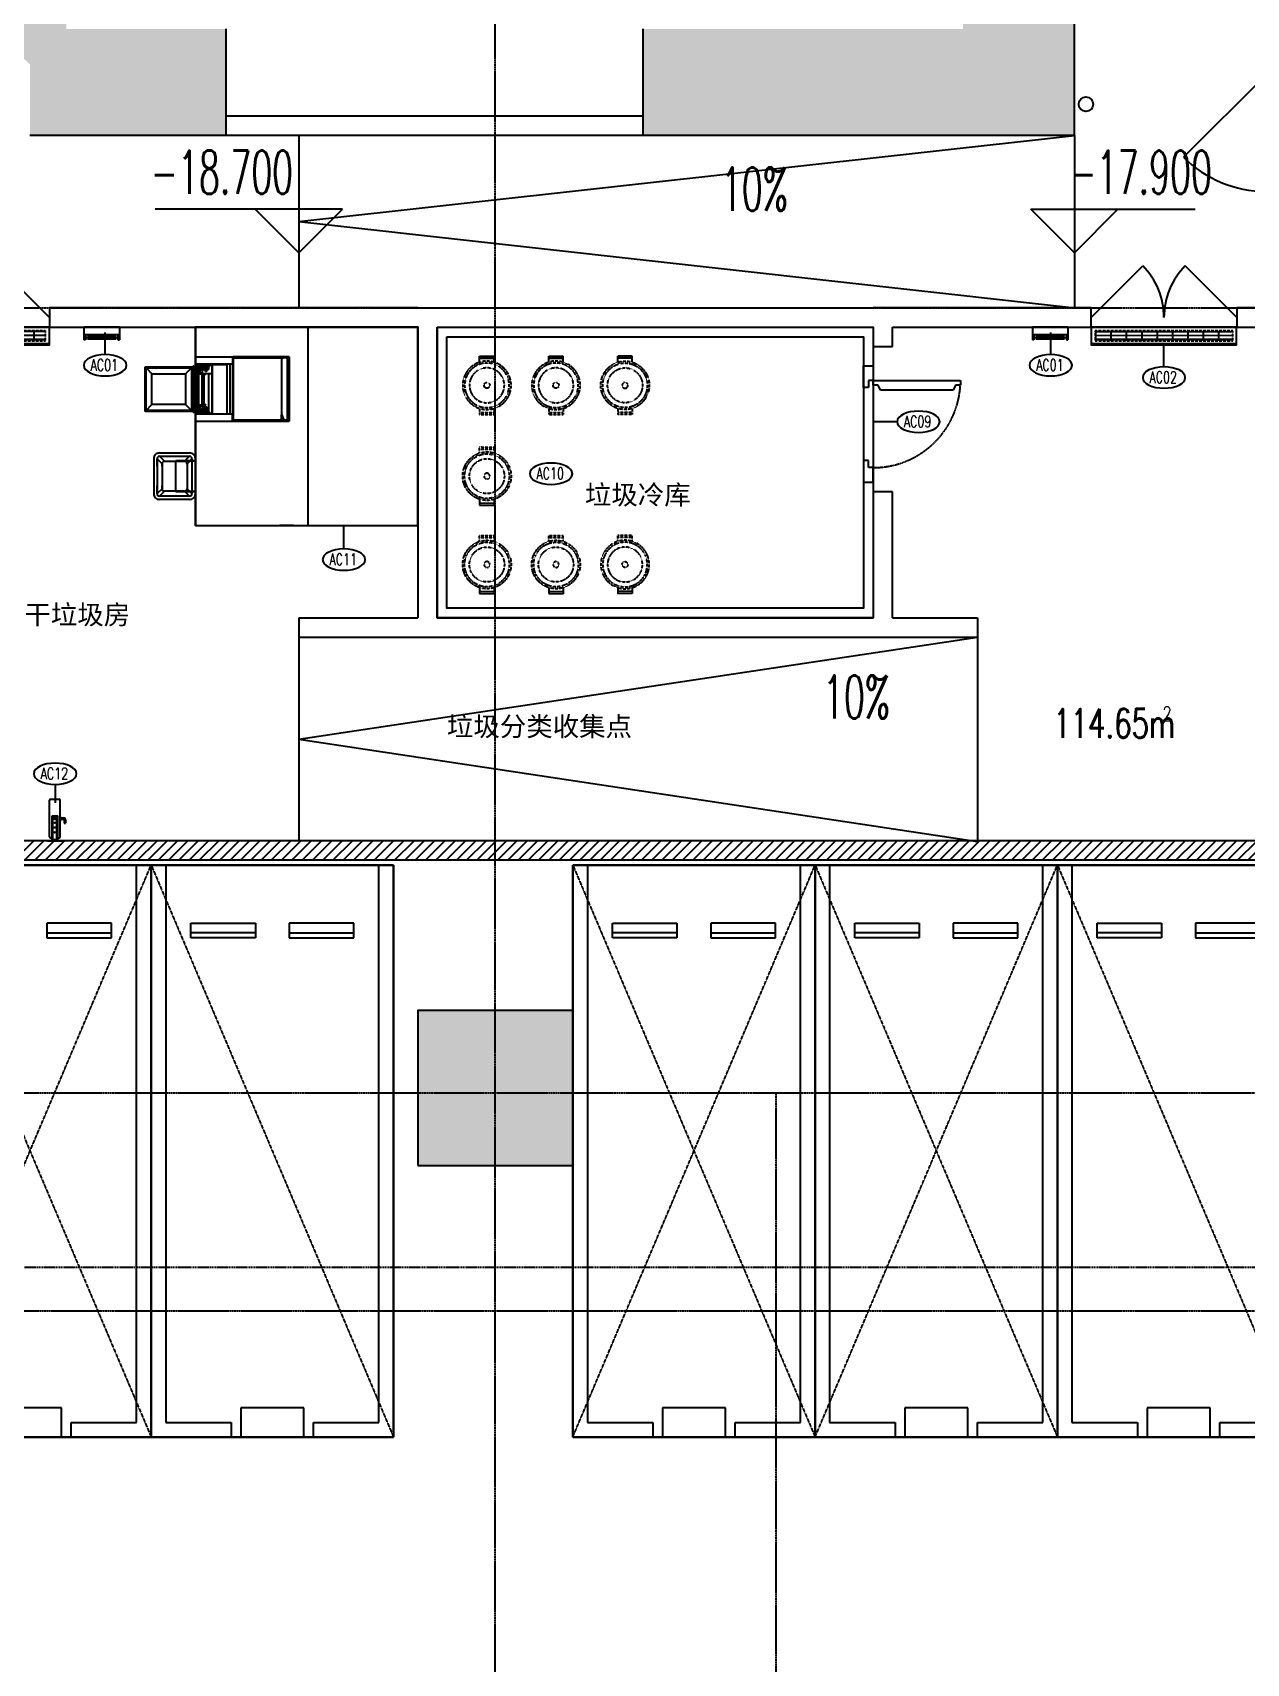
# Model space of a CAD drawing. Extents: x -12047294 to -5625356, y -1456591 to -622873.
# Drawn here: x -5755463 to -5742940, y -727359 to -710536 of the extents above; entities that cross this region are included whole.
import ezdxf

# ---------------------------------------------------------------- set-up
doc = ezdxf.new("R2010")
doc.units = 0
doc.header["$LTSCALE"] = 10
doc.header["$MEASUREMENT"] = 0
for name, pattern in [('DASH', [0.35, 0.25, -0.1]), ('DASHED', [0.75, 0.5, -0.25]), ('DOTE', [2.42, 2, -0.2, 0.02, -0.2]), ('HIDDEN', [0.375, 0.25, -0.125])]:
    doc.linetypes.add(name, pattern=pattern)
for name, color, linetype in [('50L垃圾_DXF_CONTINUOUS_LINE', 7, 'Continuous'), ('A-15-PKNG-普通车位', 162, 'Continuous'), ('A-15-PKNG-机械车位', 136, 'Continuous'), ('A-COLUMN', 10, 'Continuous'), ('A-COLUMNH', 252, 'Continuous'), ('A-DIMELVE', 3, 'Continuous'), ('A-DIMSYMB', 3, 'Continuous'), ('A-DOORWIN', 151, 'Continuous'), ('A-FireH', 6, 'Continuous'), ('A-LINE', 4, 'Continuous'), ('A-TEXTDOOR', 181, 'Continuous'), ('A-TEXTROOM-AREA', 33, 'Continuous'), ('A-TEXTROOM-报建', 210, 'Continuous'), ('A-TK', 7, 'Continuous'), ('A-WALL', 2, 'Continuous'), ('CURTWALL', 4, 'Continuous'), ('DOTE', 9, 'DOTE'), ('EQUIP', 1, 'Continuous'), ('Iteam', 4, 'Continuous'), ('P-TEXT', 102, 'Continuous'), ('P-消火栓-立管', 156, 'Continuous'), ('PUB_HATCH', 252, 'Continuous'), ('SKD_EQU', 1, 'Continuous')]:
    doc.layers.add(name, color=color, linetype=linetype)
doc.styles.add('_TCH_DIM', font='tjromans.shx', dxfattribs={"width": 0.8, "bigfont": 'tjhztxt.shx'})
doc.styles.add('_TCH_SPACE', font='tjromans.shx', dxfattribs={"height": 5, "bigfont": 'tjhztxt.shx'})
doc.styles.add('_TCH_WINDOW', font='tjromans.shx', dxfattribs={"width": 0.7, "height": 3.5, "bigfont": 'tjhztxt.shx'})
doc.styles.add('ARIAL', font='arial.ttf', dxfattribs={"width": 1.1})
doc.styles.add('SHZF-注释', font='romanc.shx', dxfattribs={"width": 0.8, "bigfont": 'shzf-hz.shx'})

# ---------------------------------------------------------------- blocks, each defined once
blk = doc.blocks.new('二层机械车库')
at = {"layer": 'A-15-PKNG-机械车位'}
for p, q in [((0, -100), (0, -7600)), ((0, -100), (5900, -100)), ((0, -2600), (0, -100)), ((5900, -100), (0, -100)), ((5900, -100), (5900, -2600)), ((5900, -7600), (5900, -100)), ((5750, -250), (0, -250)), ((5750, -925), (5750, -250)), ((750, -510), (600, -510)), ((600, -510), (600, -1175)), ((700, -1175), (700, -510)), ((750, -1175), (750, -510)), ((5900, -925), (5750, -925)), ((600, -1175), (750, -1175)), ((5900, -1025), (5600, -1025)), ((5600, -1025), (5600, -1675)), ((5900, -1675), (5900, -1025)), ((600, -2190), (600, -1525)), ((600, -1525), (750, -1525)), ((700, -1525), (700, -2190)), ((750, -1525), (750, -2190)), ((5600, -1675), (5900, -1675)), ((5750, -2450), (5750, -1775)), ((5750, -1775), (5900, -1775)), ((750, -2190), (600, -2190)), ((0, -2450), (5750, -2450)), ((0, -2600), (5900, -2600)), ((0, -5100), (0, -2600)), ((5900, -2600), (0, -2600)), ((5900, -2600), (5900, -5100)), ((5750, -2750), (0, -2750)), ((5750, -3425), (5750, -2750)), ((750, -3010), (600, -3010)), ((600, -3010), (600, -3675)), ((700, -3675), (700, -3010)), ((750, -3675), (750, -3010)), ((5900, -3525), (5600, -3525)), ((5600, -3525), (5600, -4175)), ((5900, -3425), (5750, -3425)), ((5900, -4175), (5900, -3525)), ((600, -3675), (750, -3675)), ((600, -4690), (600, -4025)), ((600, -4025), (750, -4025)), ((700, -4025), (700, -4690)), ((750, -4025), (750, -4690)), ((5600, -4175), (5900, -4175)), ((5750, -4950), (5750, -4275)), ((5750, -4275), (5900, -4275)), ((750, -4690), (600, -4690)), ((0, -4950), (5750, -4950)), ((0, -5100), (5900, -5100)), ((0, -7600), (0, -5100)), ((5900, -5100), (0, -5100)), ((5900, -5100), (5900, -7600)), ((5750, -5250), (0, -5250)), ((5750, -5925), (5750, -5250)), ((750, -5510), (600, -5510)), ((600, -5510), (600, -6175)), ((700, -6175), (700, -5510)), ((750, -6175), (750, -5510)), ((5900, -6025), (5600, -6025)), ((5600, -6025), (5600, -6675)), ((5900, -5925), (5750, -5925)), ((5900, -6675), (5900, -6025)), ((600, -6175), (750, -6175)), ((600, -7190), (600, -6525)), ((600, -6525), (750, -6525)), ((700, -6525), (700, -7190)), ((750, -6525), (750, -7190)), ((5600, -6675), (5900, -6675)), ((5750, -7450), (5750, -6775)), ((5750, -6775), (5900, -6775)), ((750, -7190), (600, -7190)), ((0, -7450), (5750, -7450)), ((0, -7600), (5900, -7600)), ((5900, -7600), (0, -7600))]:
    blk.add_line(p, q, dxfattribs=at)
at = {"layer": 'A-15-PKNG-机械车位', "linetype": 'DASH'}
for p, q in [((0, -2600), (5900, -100)), ((0, -5100), (5900, -2600)), ((5900, -5100), (0, -2600)), ((0, -7600), (5900, -5100)), ((5900, -7600), (0, -5100))]:
    blk.add_line(p, q, dxfattribs=at)
blk = doc.blocks.new('dFASDWA$Wfdf3')
at = {"layer": 'A-15-PKNG-机械车位', "rotation": 270}
for p in [(2136061, 16250), (2145411, 16250)]:
    blk.add_blockref('二层机械车库', p, dxfattribs=at)
blk = doc.blocks.new('$DorLib2D$00000116')
at = {"color": 0}
for p, q in [((-0.5, 0), (-0.146, 0.354)), ((0.5, 0), (0.146, 0.354))]:
    blk.add_line(p, q, dxfattribs=at)
for centre, start, end in [((-0.5, 0), 0, 45), ((0.5, 0), 135, 180)]:
    blk.add_arc(centre, 0.5, start, end, dxfattribs=at)
blk = doc.blocks.new('$DorLib2D$00000002')
for p, q in [((-0.5, 0), (-0.5, 0.4875)), ((-0.475, 0.4875), (-0.5, 0.4875)), ((-0.475, 0), (-0.475, 0.4875)), ((0.475, 0), (0.475, 0.4875)), ((0.475, 0.4875), (0.5, 0.4875)), ((0.5, 0), (0.5, 0.4875)), ((-0.5, 0), (-0.475, 0)), ((0.5, 0), (0.475, 0))]:
    blk.add_line(p, q)
at = {"lineweight": 13}
for centre, start, end in [((-0.4875, 0), 0, 88.53072), ((0.4875, 0), 91.46928, 180)]:
    blk.add_arc(centre, 0.4875, start, end, dxfattribs=at)
blk = doc.blocks.new('$DorLib2D$00000114')
at = {"color": 0}
blk.add_line((0.5, 0), (-0.207, 0.707), dxfattribs=at)
blk.add_arc((0.5, 0), 1, 135, 180, dxfattribs=at)
blk = doc.blocks.new('fdsDWqw#wFDS')
at = {"layer": 'A-COLUMNH'}
for points in [[(25, 0), (1175, -1100), (1175, 3850), (25, 3850)], [(-9600, -367), (-9225, 0), (-9225, 2800), (-9975, 2800), (-9975, 0)], [(-7575, 0), (-9225, 0), (-9600, -367), (-9600, -1100), (-7575, -1100)], [(1175, -1100), (25, 0), (-3275, 0), (-3275, -1100)]]:
    blk.add_hatch(color=256, dxfattribs=at).paths.add_polyline_path(points)
at = {"layer": 'A-COLUMN'}
for p, q in [((1175, -1100), (1175, 3850)), ((-7575, -1100), (-7575, 0)), ((-3275, -1100), (-3275, 0)), ((-7575, -1100), (-9600, -1100)), ((1175, -1100), (-3275, -1100))]:
    blk.add_line(p, q, dxfattribs=at)
blk = doc.blocks.new('消火栓立管')
at = {"layer": 'P-消火栓-立管'}
blk.add_circle((0, 0), 75, dxfattribs=at)
blk = doc.blocks.new('_FZH')
blk.add_lwpolyline([(-0.5, -0.5), (0.5, -0.5), (0.5, 0.5), (-0.5, 0.5)], close=True)
at = {"layer": 'PUB_HATCH'}
blk.add_solid([(-0.5, -0.5), (0.5, -0.5), (-0.5, 0.5), (0.5, 0.5)], dxfattribs=at)
blk = doc.blocks.new('rkmen')
at = {"layer": 'EQUIP', "linetype": 'ByBlock'}
for p, q in [((150, 100), (150, 1000)), ((150, 1000), (200, 1000)), ((200, 1000), (200, 950)), ((200, 950), (250, 925)), ((250, 925), (250, 175)), ((250, 175), (200, 150)), ((0, 100), (150, 100)), ((0, 0), (0, 100)), ((225, 0), (0, 0)), ((150, 100), (150, 50)), ((200, 100), (150, 100)), ((150, 50), (225, 50)), ((200, 150), (200, 100)), ((225, 50), (225, 0)), ((1050, 50), (975, 50)), ((975, 50), (975, 0)), ((1200, 100), (1050, 100)), ((1050, 100), (1050, 50)), ((1200, 0), (1200, 100)), ((975, 0), (1200, 0))]:
    blk.add_line(p, q, dxfattribs=at)
at = {"layer": 'EQUIP', "color": 8, "linetype": 'DASHED'}
blk.add_arc((150, 100), 900, 360, 86.8153, dxfattribs=at)
blk = doc.blocks.new('LXX10284884')
at = {"layer": 'EQUIP'}
blk.add_blockref('rkmen', (-508, -549), dxfattribs=at)
blk = doc.blocks.new('LXX14022574')
at = {"layer": 'EQUIP', "linetype": 'HIDDEN'}
for p, q in [((-238, 45), (-301, 45)), ((-301, 45), (-300, -105)), ((-279, 45), (-279, -105)), ((-238, -105), (-300, -105))]:
    blk.add_line(p, q, dxfattribs=at)
at = {"layer": 'EQUIP', "linetype": 'Continuous'}
for p, q in [((238, 45), (300, 45)), ((279, 45), (279, -105)), ((300, 45), (301, -105)), ((238, -105), (301, -105))]:
    blk.add_line(p, q, dxfattribs=at)
at = {"layer": 'EQUIP', "linetype": 'HIDDEN'}
blk.add_circle((0, -30), 30, dxfattribs=at)
for radius, start, end in [(250, 66.4218, 293.5782), (230, 64.2285, 295.7715), (250, 293.5782, 66.4218), (230, 295.7715, 64.2285), (180, 56.251, 303.749), (180, 303.749, 56.251)]:
    blk.add_arc((0, -30), radius, start, end, dxfattribs=at)
blk = doc.blocks.new('myd')
at = {"layer": 'EQUIP', "linetype": 'ByBlock'}
for p, q in [((-80, 0), (-133, 0)), ((-80, -365), (-80, 0)), ((0, 0), (-80, 0)), ((0, -365), (0, 0)), ((-133, -15), (-133, 0)), ((-80, -15), (-133, -15)), ((-80, -350), (-133, -350)), ((-133, -350), (-133, -365)), ((-80, -365), (-133, -365)), ((0, -365), (-80, -365))]:
    blk.add_line(p, q, dxfattribs=at)
at = {"layer": 'EQUIP', "color": 8, "linetype": 'ByBlock'}
for p, q in [((-113, -42), (-133, -42)), ((-113, -63), (-133, -63)), ((-113, -83), (-133, -83)), ((-113, -103), (-133, -103)), ((-113, -122), (-133, -122)), ((-113, -142), (-133, -142)), ((-113, -163), (-133, -163)), ((-113, -342), (-113, -23)), ((-113, -23), (-110, -23)), ((-113, -60), (-113, -52)), ((-80, -52), (-113, -52)), ((-80, -60), (-113, -60)), ((-110, -52), (-110, -23)), ((-80, -42), (-110, -42)), ((-110, -305), (-110, -60)), ((-80, -63), (-110, -63)), ((-80, -83), (-110, -83)), ((-80, -103), (-110, -103)), ((-80, -122), (-110, -122)), ((-80, -142), (-110, -142)), ((-80, -163), (-110, -163)), ((-113, -183), (-133, -183)), ((-113, -203), (-133, -203)), ((-113, -223), (-133, -223)), ((-113, -242), (-133, -242)), ((-113, -263), (-133, -263)), ((-113, -283), (-133, -283)), ((-113, -302), (-133, -302)), ((-113, -322), (-133, -322)), ((-80, -305), (-113, -305)), ((-113, -305), (-113, -313)), ((-80, -313), (-113, -313)), ((-80, -183), (-110, -183)), ((-80, -203), (-110, -203)), ((-80, -223), (-110, -223)), ((-80, -242), (-110, -242)), ((-80, -263), (-110, -263)), ((-80, -283), (-110, -283)), ((-80, -302), (-110, -302)), ((-110, -342), (-110, -313)), ((-80, -322), (-110, -322)), ((-113, -342), (-110, -342))]:
    blk.add_line(p, q, dxfattribs=at)
blk = doc.blocks.new('LXX10253497')
at = {"layer": 'EQUIP'}
blk.add_blockref('myd', (80, 142), dxfattribs=at)
blk = doc.blocks.new('垃圾处理机')
at = {"color": 7, "linetype": 'Continuous'}
for p, q in [((-29569, 8993), (-29109, 8993)), ((-29569, 8506), (-29569, 8993)), ((-29559, 8983), (-29119, 8983)), ((-29559, 8983), (-29498, 8923)), ((-29559, 8516), (-29559, 8983)), ((-29498, 8923), (-29179, 8923)), ((-29498, 8576), (-29498, 8923)), ((-29119, 8983), (-29179, 8923)), ((-29179, 8923), (-29179, 8576)), ((-29119, 8983), (-29119, 8516)), ((-29109, 8993), (-29109, 8506)), ((-30395, 8675), (-30396, 8675)), ((-30078, 8675), (-30077, 8675)), ((-30745, 8473), (-30746, 8473)), ((-30745, 8473), (-30746, 8473)), ((-30746, 8473), (-30746, 8473)), ((-30746, 8473), (-30746, 8276)), ((-30745, 8473), (-30745, 8473)), ((-30745, 8473), (-30745, 8473)), ((-30745, 8473), (-30745, 8473)), ((-30745, 8473), (-30745, 7463)), ((-30744, 8475), (-30744, 8475)), ((-30744, 8475), (-30744, 8473)), ((-29670, 8474), (-30744, 8474)), ((-30744, 8474), (-30744, 8473)), ((-30744, 8473), (-30744, 8474)), ((-30744, 8473), (-30744, 8473)), ((-29596, 8475), (-29670, 8475)), ((-29670, 8474), (-29670, 8473)), ((-29669, 8473), (-29670, 8473)), ((-29669, 8473), (-29669, 8122)), ((-29669, 8447), (-29668, 8447)), ((-29668, 8445), (-29669, 8445)), ((-29594, 8474), (-29668, 8474)), ((-29668, 8474), (-29668, 8090)), ((-29596, 8475), (-29596, 8474)), ((-29594, 8473), (-29594, 8474)), ((-29593, 8473), (-29593, 8090)), ((-29592, 8445), (-29591, 8445)), ((-29592, 8445), (-29592, 8445)), ((-29592, 8445), (-29592, 8445)), ((-29592, 8444), (-29592, 8445)), ((-29592, 8445), (-29592, 8444)), ((-29591, 8394), (-29591, 8445)), ((-29099, 8498), (-29579, 8498)), ((-29579, 8490), (-29579, 8498)), ((-29099, 8490), (-29579, 8490)), ((-29575, 8398), (-29575, 8490)), ((-29109, 8506), (-29569, 8506)), ((-29559, 8516), (-29498, 8576)), ((-29119, 8516), (-29559, 8516)), ((-29559, 8490), (-29559, 8340)), ((-29559, 8448), (-29544, 8448)), ((-29559, 8431), (-29544, 8431)), ((-29544, 8490), (-29544, 8431)), ((-29543, 8473), (-29544, 8473)), ((-29543, 8453), (-29544, 8453)), ((-29543, 8473), (-29543, 8490)), ((-29543, 8473), (-29135, 8473)), ((-29543, 8453), (-29509, 8453)), ((-29543, 8453), (-29543, 8340)), ((-29509, 8429), (-29543, 8429)), ((-29519, 8498), (-29519, 8490)), ((-29509, 8457), (-29504, 8457)), ((-29509, 8457), (-29509, 8408)), ((-29504, 8454), (-29509, 8454)), ((-29504, 8411), (-29509, 8411)), ((-29504, 8457), (-29504, 8408)), ((-29504, 8453), (-29499, 8453)), ((-29504, 8431), (-29499, 8431)), ((-29504, 8431), (-29499, 8431)), ((-29504, 8431), (-29504, 8367)), ((-29504, 8429), (-29504, 8429)), ((-29499, 8456), (-29179, 8456)), ((-29499, 8456), (-29499, 8455)), ((-29179, 8444), (-29499, 8444)), ((-29499, 8444), (-29499, 8406)), ((-29499, 8442), (-29179, 8442)), ((-29180, 8442), (-29499, 8442)), ((-29179, 8576), (-29498, 8576)), ((-29180, 8443), (-29180, 8406)), ((-29119, 8516), (-29179, 8576)), ((-29179, 8456), (-29179, 8407)), ((-29179, 8453), (-29174, 8453)), ((-29179, 8431), (-29175, 8431)), ((-29179, 8431), (-29175, 8431)), ((-29175, 8431), (-29175, 8367)), ((-29174, 8429), (-29175, 8429)), ((-29174, 8457), (-29169, 8457)), ((-29174, 8457), (-29174, 8408)), ((-29174, 8454), (-29169, 8454)), ((-29174, 8411), (-29169, 8411)), ((-29169, 8457), (-29169, 8408)), ((-29169, 8453), (-29135, 8453)), ((-29135, 8429), (-29169, 8429)), ((-29159, 8490), (-29159, 8498)), ((-29135, 8473), (-29135, 8490)), ((-29135, 8473), (-29134, 8473)), ((-29135, 8453), (-29134, 8453)), ((-29135, 8453), (-29135, 8340)), ((-29134, 8490), (-29134, 8431)), ((-29119, 8448), (-29134, 8448)), ((-29119, 8431), (-29134, 8431)), ((-29119, 8490), (-29119, 8340)), ((-29103, 8490), (-29103, 8398)), ((-29099, 8498), (-29099, 8490)), ((-29087, 8404), (-29087, 8473)), ((-29086, 8474), (-29086, 8446)), ((-28697, 8474), (-29086, 8474)), ((-29086, 8404), (-29086, 8473)), ((-29086, 8445), (-29086, 8444)), ((-29086, 8445), (-29080, 8445)), ((-29086, 8444), (-29080, 8444)), ((-29080, 8090), (-29080, 8473)), ((-29079, 8474), (-29079, 8473)), ((-29008, 8474), (-29079, 8474)), ((-29008, 8473), (-29008, 8473)), ((-29006, 8473), (-29006, 8474)), ((-29005, 8473), (-29005, 8090)), ((-28697, 8473), (-28697, 8474)), ((-28697, 8474), (-28697, 8473)), ((-28697, 8474), (-28697, 8474)), ((-28696, 8473), (-28697, 8473)), ((-28696, 8473), (-28696, 7463)), ((-28696, 8473), (-28696, 7463)), ((-28695, 8473), (-28694, 8473)), ((-28694, 8473), (-28694, 8474)), ((-28694, 8474), (-28694, 8473)), ((-28694, 8474), (-28694, 8474)), ((-30745, 8276), (-30746, 8276)), ((-30746, 8273), (-30745, 8273)), ((-30746, 8273), (-30746, 8031)), ((-29669, 8394), (-29668, 8394)), ((-29668, 8394), (-29669, 8394)), ((-29668, 8385), (-29669, 8385)), ((-29668, 8380), (-29669, 8380)), ((-29668, 8360), (-29669, 8360)), ((-29668, 8355), (-29669, 8355)), ((-29669, 8354), (-29668, 8354)), ((-29668, 8339), (-29669, 8339)), ((-29668, 8301), (-29669, 8301)), ((-29668, 8263), (-29669, 8263)), ((-29668, 8259), (-29669, 8259)), ((-29591, 8394), (-29593, 8394)), ((-29590, 8389), (-29593, 8389)), ((-29590, 8339), (-29593, 8340)), ((-29590, 8339), (-29593, 8339)), ((-29086, 8301), (-29593, 8301)), ((-29593, 8300), (-29086, 8300)), ((-29591, 8338), (-29592, 8338)), ((-29592, 8303), (-29592, 8338)), ((-29591, 8320), (-29592, 8320)), ((-29591, 8338), (-29591, 8303)), ((-29576, 8398), (-29590, 8398)), ((-29590, 8398), (-29590, 8330)), ((-29576, 8330), (-29590, 8330)), ((-29590, 8302), (-29088, 8302)), ((-29573, 8395), (-29573, 8333)), ((-29573, 8390), (-29559, 8390)), ((-29573, 8389), (-29559, 8389)), ((-29559, 8379), (-29573, 8379)), ((-29559, 8349), (-29573, 8349)), ((-29176, 8339), (-29573, 8339)), ((-29559, 8340), (-29543, 8340)), ((-29559, 8339), (-29559, 8340)), ((-29504, 8404), (-29543, 8404)), ((-29504, 8389), (-29543, 8389)), ((-29523, 8372), (-29543, 8372)), ((-29523, 8356), (-29543, 8356)), ((-29543, 8339), (-29543, 8340)), ((-29522, 8371), (-29523, 8372)), ((-29523, 8372), (-29523, 8356)), ((-29522, 8357), (-29523, 8356)), ((-29522, 8371), (-29522, 8357)), ((-29509, 8408), (-29504, 8408)), ((-29504, 8367), (-29496, 8367)), ((-29499, 8406), (-29180, 8406)), ((-29496, 8406), (-29496, 8367)), ((-29183, 8404), (-29496, 8404)), ((-29183, 8389), (-29496, 8389)), ((-29183, 8406), (-29183, 8367)), ((-29183, 8367), (-29175, 8367)), ((-29180, 8407), (-29179, 8407)), ((-29135, 8404), (-29175, 8404)), ((-29174, 8408), (-29169, 8408)), ((-29155, 8371), (-29154, 8372)), ((-29155, 8357), (-29155, 8371)), ((-29155, 8357), (-29154, 8356)), ((-29154, 8356), (-29154, 8372)), ((-29154, 8372), (-29135, 8372)), ((-29154, 8356), (-29135, 8356)), ((-29135, 8339), (-29135, 8340)), ((-29135, 8340), (-29119, 8340)), ((-29119, 8339), (-29135, 8339)), ((-29119, 8390), (-29105, 8390)), ((-29119, 8379), (-29105, 8379)), ((-29119, 8349), (-29105, 8349)), ((-29119, 8339), (-29119, 8340)), ((-29105, 8333), (-29105, 8395)), ((-29102, 8398), (-29088, 8398)), ((-29102, 8330), (-29088, 8330)), ((-29088, 8398), (-29088, 8330)), ((-29088, 8389), (-29086, 8389)), ((-29088, 8339), (-29086, 8339)), ((-29087, 8404), (-29086, 8404)), ((-29087, 8303), (-29087, 8338)), ((-29086, 8338), (-29087, 8338)), ((-29087, 8320), (-29086, 8320)), ((-29086, 8140), (-29086, 8404)), ((-29080, 8400), (-29086, 8400)), ((-29086, 8338), (-29086, 8303)), ((-29669, 8124), (-29670, 8124)), ((-29670, 8122), (-29670, 8124)), ((-29670, 8124), (-29670, 7506)), ((-29670, 8122), (-29669, 8122)), ((-29668, 8119), (-29670, 8119)), ((-29670, 8093), (-29668, 8091)), ((-29670, 8091), (-29669, 8089)), ((-29669, 8193), (-29668, 8193)), ((-29669, 8192), (-29668, 8192)), ((-29668, 8091), (-29594, 8091)), ((-29668, 8090), (-29668, 7506)), ((-29652, 8083), (-29668, 8083)), ((-29668, 8083), (-29654, 8071)), ((-29654, 8071), (-29668, 8083)), ((-29080, 8090), (-29594, 8090)), ((-29086, 8152), (-29593, 8152)), ((-29080, 8119), (-29593, 8119)), ((-29080, 8140), (-29086, 8140)), ((-29079, 8090), (-29079, 8090)), ((-29079, 8090), (-29079, 8090)), ((-29079, 8090), (-29079, 8090)), ((-29079, 8090), (-29005, 8090)), ((-29005, 8083), (-29015, 8083)), ((-29005, 8083), (-29014, 8075)), ((-29014, 8075), (-29005, 8083)), ((-29006, 8090), (-29006, 8089)), ((-29006, 8089), (-29005, 8089)), ((-29005, 7506), (-29005, 8089)), ((-29005, 8089), (-29005, 7506)), ((-30746, 7461), (-30746, 7607)), ((-29669, 7587), (-29670, 7587)), ((-29668, 7587), (-29669, 7587)), ((-29668, 7587), (-29668, 7587)), ((-29668, 7587), (-29668, 7587)), ((-29654, 7585), (-29654, 7583)), ((-29652, 7585), (-29654, 7585)), ((-29602, 7583), (-29652, 7565)), ((-29602, 7583), (-29652, 7565)), ((-29652, 7565), (-29652, 7583)), ((-29652, 7583), (-29602, 7583)), ((-29602, 7585), (-29602, 7583)), ((-29014, 7585), (-29602, 7585)), ((-29602, 7583), (-29602, 7583)), ((-29066, 7585), (-29066, 7583)), ((-29014, 7526), (-29014, 7585)), ((-28696, 7606), (-28696, 7461)), ((-30746, 7461), (-30744, 7461)), ((-30744, 7463), (-30745, 7463)), ((-30744, 7486), (-30744, 7486)), ((-30744, 7463), (-30744, 7486)), ((-30744, 7486), (-30744, 7463)), ((-30743, 7463), (-30744, 7463)), ((-30744, 7463), (-30744, 7462)), ((-30744, 7463), (-30744, 7462)), ((-30744, 7462), (-30744, 7461)), ((-29670, 7506), (-29669, 7506)), ((-29006, 7506), (-29670, 7506)), ((-29654, 7569), (-29668, 7569)), ((-29654, 7544), (-29668, 7544)), ((-29006, 7506), (-29668, 7506)), ((-29664, 7507), (-29651, 7526)), ((-29654, 7556), (-29654, 7526)), ((-29654, 7526), (-29014, 7526)), ((-29022, 7526), (-29009, 7507)), ((-29005, 7569), (-29014, 7569)), ((-29005, 7544), (-29014, 7544)), ((-29006, 7506), (-29006, 7507)), ((-29005, 7506), (-29006, 7506)), ((-28698, 7462), (-28697, 7463)), ((-28698, 7462), (-28698, 7463)), ((-28698, 7463), (-28698, 7463)), ((-28698, 7461), (-28698, 7462)), ((-28698, 7461), (-28696, 7461)), ((-28697, 7486), (-28697, 7463)), ((-28697, 7463), (-28697, 7486)), ((-28696, 7463), (-28697, 7463)), ((-28696, 7486), (-28696, 7486)), ((-28695, 7486), (-28696, 7486)), ((-28696, 7462), (-28696, 7461)), ((-28696, 7462), (-28696, 7461)), ((-28697, 7315), (-30744, 7315)), ((-30746, 6605), (-30746, 6605)), ((-30746, 6598), (-30746, 6598)), ((-30746, 6598), (-30746, 6180)), ((-30746, 6180), (-30745, 6180)), ((-30745, 6180), (-30744, 6181)), ((-30745, 6180), (-30745, 6181)), ((-30745, 6181), (-30744, 6181)), ((-30744, 6181), (-30744, 6181)), ((-30744, 6180), (-30744, 6180)), ((-30744, 6180), (-30744, 6178)), ((-30744, 6180), (-30744, 6179)), ((-30744, 6180), (-30744, 6180)), ((-30744, 6179), (-30744, 6178)), ((-30744, 6179), (-30744, 6179)), ((-30744, 6179), (-28698, 6179)), ((-30744, 6178), (-30597, 6178)), ((-30597, 6179), (-30597, 6178)), ((-28844, 6178), (-28844, 6179)), ((-28844, 6178), (-28697, 6178)), ((-28698, 6180), (-28698, 6181)), ((-28697, 6180), (-28698, 6180)), ((-28697, 6181), (-28697, 6180)), ((-28697, 6178), (-28697, 6180)), ((-28697, 6180), (-28697, 6180)), ((-28697, 6180), (-28696, 6180)), ((-28696, 6181), (-28696, 6181)), ((-28696, 6180), (-28696, 6180))]:
    blk.add_line(p, q, dxfattribs=at)
at = {"color": 3, "linetype": 'Continuous'}
for p, q in [((-30396, 8475), (-30396, 8675)), ((-30395, 8475), (-30395, 8676)), ((-30395, 8676), (-30078, 8676)), ((-30078, 8475), (-30078, 8676)), ((-30077, 8675), (-30077, 8475)), ((-29499, 8455), (-29180, 8455)), ((-29499, 8444), (-29499, 8455)), ((-29180, 8443), (-29499, 8443)), ((-29180, 8455), (-29180, 8444)), ((-29176, 8452), (-29174, 8452)), ((-29176, 8452), (-29176, 8431)), ((-29169, 8452), (-29135, 8452)), ((-29103, 8452), (-29087, 8452)), ((-29668, 8351), (-29669, 8351)), ((-29593, 8301), (-29086, 8301)), ((-29176, 8367), (-29176, 8302)), ((-29670, 8093), (-29668, 8091)), ((-29669, 8197), (-29668, 8197)), ((-29668, 8090), (-29594, 8090)), ((-29654, 8071), (-29660, 8076)), ((-29654, 8082), (-29654, 7585)), ((-29652, 8082), (-29653, 8082)), ((-29652, 8083), (-29015, 8083)), ((-29652, 8082), (-29652, 8083)), ((-29080, 8092), (-29593, 8092)), ((-29079, 8090), (-29005, 8090)), ((-29015, 8082), (-29015, 8083)), ((-29015, 8082), (-29015, 8082)), ((-29014, 8082), (-29014, 7585)), ((-29654, 7583), (-29654, 7556)), ((-29652, 7586), (-29653, 7586)), ((-29652, 7586), (-29652, 7585)), ((-29652, 7585), (-29602, 7585)), ((-29066, 7583), (-29016, 7583)), ((-29016, 7583), (-29016, 7565)), ((-29015, 7586), (-29015, 7585)), ((-29015, 7586), (-29015, 7586)), ((-29670, 7506), (-29669, 7506)), ((-29006, 7507), (-29668, 7507)), ((-29650, 7526), (-29664, 7507)), ((-29010, 7507), (-29024, 7526))]:
    blk.add_line(p, q, dxfattribs=at)
for p, q in [((-30746, 8474), (-30746, 6179)), ((-30746, 8474), (-28694, 8474)), ((-30395, 8475), (-30078, 8475)), ((-28696, 8474), (-28696, 6179)), ((-30746, 6179), (-28696, 6179))]:
    blk.add_line(p, q)
at = {"color": 4, "linetype": 'Continuous'}
blk.add_line((-29087, 8444), (-29591, 8444), dxfattribs=at)
at = {"color": 7, "linetype": 'Continuous'}
for points in [[(-30744, 8473), (-30744, 8473), (-30745, 8473)], [(-30744, 8475), (-30744, 8474), (-30744, 8474)], [(-30744, 8473), (-30744, 8473), (-30744, 8473)], [(-29669, 8473), (-29669, 8473), (-29669, 8473)], [(-29006, 8473), (-29007, 8473), (-29008, 8473)], [(-28696, 8473), (-28696, 8473), (-28696, 8473)], [(-28696, 8473), (-28695, 8473), (-28695, 8473)], [(-29669, 8124), (-29669, 8124), (-29669, 8124)], [(-29079, 8090), (-29079, 8090), (-29079, 8090)], [(-30745, 7486), (-30745, 7486), (-30744, 7486)], [(-28697, 7486), (-28696, 7486), (-28696, 7486)], [(-30746, 6181), (-30745, 6181), (-30745, 6181)], [(-30746, 6180), (-30746, 6180), (-30745, 6180)], [(-30745, 6180), (-30745, 6180), (-30745, 6180)], [(-30744, 6181), (-30744, 6180), (-30744, 6180)], [(-30744, 6180), (-30744, 6180), (-30744, 6180)], [(-28698, 6181), (-28697, 6181), (-28696, 6181)], [(-28698, 6179), (-28698, 6180), (-28698, 6180)], [(-28697, 6178), (-28698, 6179), (-28698, 6179), (-28698, 6179)], [(-28697, 6181), (-28697, 6180), (-28697, 6180)], [(-28697, 6181), (-28697, 6180), (-28696, 6180)]]:
    blk.add_lwpolyline(points, dxfattribs=at)
for centre, radius, start, end in [((-30744, 8473), 1.5, 90, 180), ((-30744, 8473), 0.3, 90, 180), ((-29670, 8473), 1.8, 0, 90), ((-29596, 8473), 1.5, 54.0972, 90), ((-29593, 8456), 17, 91.1986, 92.7491), ((-29592, 8444), 1.5, 360, 14.9999), ((-29086, 8473), 1.5, 90, 180), ((-29086, 8473), 0.3, 90, 180), ((-29079, 8458), 14.8, 86.8417, 88.6227), ((-29006, 8473), 1.8, 90, 130.1944), ((-28697, 8473), 1.5, 0, 90), ((-28697, 8473), 0.3, 0, 90), ((-28694, 8473), 1.5, 90, 180), ((-28694, 8473), 0.3, 90, 180), ((-30744, 8276), 1.5, 180, 231.9399), ((-30744, 8273), 1.5, 128.1962, 180), ((-29595, 8336), 3, 22.5, 42.3245), ((-29595, 8304), 3, 317.6755, 337.5), ((-29590, 8303), 1.5, 180, 270), ((-29590, 8303), 0.3, 180, 270), ((-29576, 8395), 3, 0, 90), ((-29576, 8333), 3, 270, 0), ((-29102, 8395), 3, 90, 180), ((-29102, 8333), 3, 180, 270), ((-29088, 8303), 1.5, 270, 0), ((-29088, 8303), 0.3, 270, 0), ((-29079, 8076), 14.9, 87.2172, 88.6201), ((-29079, 8076), 14.1, 86.826, 87.2147), ((-29669, 7568), 19, 88.4078, 89.9985), ((-29669, 7571), 16.1, 87.8537, 88.395), ((-29669, 7581), 6.69, 85.1633, 86.3134), ((-29016, 7583), 2.02, 75.5822, 89.9647), ((-29016, 7583), 2.01, 60.1006, 75.5232), ((-29016, 7583), 2.01, 45.1208, 60.0407), ((-30744, 7461), 1.8, 90, 180), ((-28698, 7461), 1.8, 360, 73.3336), ((-28697, 7463), 1.8, 327.2216, 0.0004), ((-28694, 7463), 1.8, 179.9996, 212.7784), ((-30744, 6605), 1.5, 180, 220.8756), ((-30744, 6598), 1.5, 139.1737, 180), ((-30744, 6180), 1.5, 180, 270), ((-30744, 6180), 0.3, 180, 270), ((-30597, 6180), 1.5, 270, 339.5581), ((-28844, 6180), 1.5, 200.4395, 270), ((-28697, 6180), 1.5, 270, 0), ((-28697, 6180), 0.3, 270, 0)]:
    blk.add_arc(centre, radius, start, end, dxfattribs=at)
at = {"color": 3, "linetype": 'Continuous'}
for radius, start, end in [(2.01, 104.4768, 119.8994), (2.01, 119.9593, 134.8792), (2.02, 90.0353, 104.4178)]:
    blk.add_arc((-29652, 7583), radius, start, end, dxfattribs=at)
at = {"color": 7, "linetype": 'Continuous'}
for points, knots in [([(-29593, 8473), (-29593, 8473), (-29593, 8473), (-29593, 8473), (-29593, 8473)], [0, 0, 0, 0, 0.273744, 1, 1, 1, 1]), ([(-29080, 8473), (-29080, 8473), (-29079, 8473), (-29079, 8473), (-29079, 8473)], [0, 0, 0, 0, 0.273952, 1, 1, 1, 1]), ([(-29668, 8089), (-29668, 8089), (-29669, 8089), (-29669, 8089), (-29669, 8089)], [0, 0, 0, 0, 0.296103, 1, 1, 1, 1]), ([(-29593, 8090), (-29593, 8091), (-29593, 8090), (-29594, 8091), (-29594, 8091)], [0, 0, 0, 0, 0.296217, 1, 1, 1, 1]), ([(-29080, 8090), (-29080, 8090), (-29080, 8090), (-29080, 8090), (-29080, 8090)], [0, 0, 0, 0, 0.261522, 1, 1, 1, 1]), ([(-29080, 8090), (-29080, 8090), (-29079, 8090), (-29079, 8090), (-29079, 8090)], [0, 0, 0, 0, 0.400642, 1, 1, 1, 1]), ([(-29668, 7587), (-29668, 7587), (-29668, 7587), (-29668, 7587), (-29669, 7587), (-29669, 7587), (-29669, 7587)], [0, 0, 0, 0, 0.080736, 0.29737, 0.619873, 1, 1, 1, 1]), ([(-29668, 7587), (-29668, 7587), (-29668, 7587), (-29668, 7587), (-29668, 7587)], [0, 0, 0, 0, 0.296648, 1, 1, 1, 1]), ([(-29669, 7506), (-29669, 7506), (-29669, 7506), (-29668, 7506), (-29668, 7506), (-29668, 7506), (-29668, 7506)], [0, 0, 0, 0, 0.380127, 0.70263, 0.919264, 1, 1, 1, 1])]:
    blk.add_open_spline(points, degree=3, knots=knots, dxfattribs=at)
at = {"color": 3, "linetype": 'Continuous'}
for points in [[(-29653, 8082), (-29653, 8082), (-29654, 8082), (-29654, 8082), (-29654, 8082)], [(-29015, 8082), (-29014, 8082), (-29014, 8082), (-29014, 8082), (-29014, 8082)], [(-29653, 7586), (-29653, 7586), (-29654, 7586), (-29654, 7586), (-29654, 7586)], [(-29015, 7586), (-29014, 7586), (-29014, 7586), (-29014, 7586), (-29014, 7586)]]:
    blk.add_open_spline(points, degree=3, knots=[0, 0, 0, 0, 0.764733, 1, 1, 1, 1], dxfattribs=at)
blk.add_open_spline([(-29653, 7584), (-29654, 7584), (-29654, 7583), (-29654, 7583)], degree=3, dxfattribs=at)
at = {"color": 7, "linetype": 'Continuous'}
blk.add_open_spline([(-29014, 7584), (-29014, 7584), (-29014, 7583), (-29014, 7583)], degree=3, dxfattribs=at)
at = {"layer": '50L垃圾_DXF_CONTINUOUS_LINE', "color": 7, "linetype": 'Continuous'}
for p, q in [((-30476, 8535), (-30476, 8845)), ((-30390, 8794), (-30441, 8845)), ((-30441, 8535), (-30441, 8845)), ((-30056, 8905), (-30416, 8905)), ((-30416, 8870), (-30334, 8870)), ((-30416, 8870), (-30365, 8818)), ((-30056, 8870), (-30416, 8870)), ((-30390, 8586), (-30390, 8794)), ((-30365, 8818), (-30334, 8818)), ((-30107, 8818), (-30365, 8818)), ((-30134, 8870), (-30056, 8870)), ((-30134, 8818), (-30107, 8818)), ((-30107, 8818), (-30056, 8870)), ((-30031, 8845), (-30082, 8794)), ((-30082, 8794), (-30082, 8586)), ((-30031, 8845), (-30031, 8535)), ((-29996, 8845), (-29996, 8535)), ((-30441, 8535), (-30390, 8586)), ((-30082, 8586), (-30031, 8535)), ((-30365, 8561), (-30416, 8510)), ((-30056, 8510), (-30416, 8510)), ((-30056, 8475), (-30416, 8475)), ((-30107, 8561), (-30365, 8561)), ((-30056, 8510), (-30107, 8561))]:
    blk.add_line(p, q, dxfattribs=at)
for centre, start, end in [((-30416, 8845), 89.9126, 180.085), ((-30056, 8845), 359.9126, 90.085), ((-30416, 8534), 179.9126, 270.085), ((-30056, 8534), 269.9126, 0.085)]:
    blk.add_arc(centre, 59.8, start, end, dxfattribs=at)
for centre, major_axis, start_param, end_param in [((-30416, 8845), (-17.8, 17.8), -0.7816, 0.7816), ((-30365, 8793), (17.8, -17.8), 2.359993, 3.923193), ((-30108, 8793), (-17.8, -17.8), 2.359993, 3.923193), ((-30056, 8845), (17.8, 17.8), -0.7816, 0.7816), ((-30365, 8586), (17.8, 17.8), 2.359993, 3.923193), ((-30108, 8586), (-17.8, 17.8), 2.359993, 3.923193), ((-30416, 8535), (17.8, 17.8), -3.923193, -2.359993), ((-30056, 8535), (-17.8, 17.8), -3.923193, -2.359993)]:
    blk.add_ellipse(centre, major_axis=major_axis, ratio=0.992433, start_param=start_param, end_param=end_param, dxfattribs=at)
blk = doc.blocks.new('WD')
at = {"linetype": 'HIDDEN'}
h = blk.add_hatch(dxfattribs=at)
h.set_pattern_fill('GRATE', color=14, scale=50, angle=90, style=0)
h.set_pattern_definition([(90, (264920.893, 1295.633), (-39.6875, 1e-08), []), (180, (264920.9, 1295.63), (-5e-08, -158.75), [])])
h.paths.add_polyline_path([(265064, 736), (265064, 2156), (264961, 2156), (264961, 736)])
blk.add_line((264931, 696), (264931, 2196))
blk.add_lwpolyline([(265104, 696), (265104, 2196), (264921, 2196), (264921, 696)], close=True)
at = {"color": 14, "linetype": 'HIDDEN'}
blk.add_lwpolyline([(265064, 736), (265064, 2156), (264961, 2156), (264961, 736)], close=True, dxfattribs=at)
blk = doc.blocks.new('xdrt')
at = {"layer": 'EQUIP', "linetype": 'Continuous', "ltscale": 0.3}
for p, q in [((0, 75), (0, -75)), ((0, 75), (5, 75)), ((5, 75), (5, -75)), ((5, 30), (257, 30)), ((15, 20), (247, 20)), ((15, 20), (15, -20)), ((30, 45), (30, 30)), ((40, 55), (420, 55)), ((247, 20), (247, -20)), ((257, 30), (257, -30)), ((430, 45), (430, -45)), ((0, -75), (5, -75)), ((5, -30), (257, -30)), ((15, -20), (247, -20)), ((30, -30), (30, -45)), ((40, -55), (420, -55))]:
    blk.add_line(p, q, dxfattribs=at)
at = {"layer": 'EQUIP', "ltscale": 0.2}
for p, q in [((217, -95), (183, -95)), ((217, -110), (183, -110)), ((245, -63), (215, -63))]:
    blk.add_line(p, q, dxfattribs=at)
at = {"layer": 'EQUIP'}
for p, q in [((183, -95), (183, -110)), ((215, -55), (215, -63)), ((222, -55), (222, -90)), ((238, -55), (238, -90)), ((245, -55), (245, -63))]:
    blk.add_line(p, q, dxfattribs=at)
for centre in [(88, 0), (137, 0), (187, 0)]:
    blk.add_circle(centre, 4, dxfattribs=at)
at = {"layer": 'EQUIP', "linetype": 'Continuous', "ltscale": 0.3}
blk.add_circle((230, 0), 10, dxfattribs=at)
for centre, start, end in [((40, 45), 90, 180), ((420, 45), 0, 90), ((40, -45), 180, 270), ((420, -45), 270, 0)]:
    blk.add_arc(centre, 10, start, end, dxfattribs=at)
at = {"layer": 'EQUIP', "ltscale": 0.2}
for radius, end in [(5, 360), (20, 0)]:
    blk.add_arc((217, -90), radius, 270, end, dxfattribs=at)
blk = doc.blocks.new('LXX10300457')
at = {"layer": 'EQUIP'}
blk.add_blockref('xdrt', (-221, 4), dxfattribs=at)

msp = doc.modelspace()

# ---------------------------------------------------------------- hatches: boundary and pattern name
at = {"layer": 'A-FireH'}
h = msp.add_hatch(dxfattribs=at)
h.set_pattern_fill('普通砖', color=256, scale=30, style=0)
h.set_pattern_definition([(45, (-533914.12, 53.85), (-53.0330298, 53.0330298), [])])
h.paths.add_polyline_path([(-5741823, -719006.8), (-5741889.7, -718873.4), (-5756989.7, -718873.4), (-5757056.3, -718940.1), (-5756989.7, -719073.4), (-5741889.7, -719073.4)])
at = {"layer": 'A-TEXTROOM-报建'}
h = msp.add_hatch(dxfattribs=at)
h.set_pattern_fill('ANSI31', color=156, scale=300)
h.set_pattern_definition([(45, (6459.6, 7e-09), (-336.759605, 336.759605), [])])
edge = h.paths.add_edge_path(flags=16)
edge.add_arc((-5789890.1, -733372.9), 19800.3, 180.00002, 210.33182)
edge.add_line((-5806980, -743372.1), (-5798690.9, -743375))
edge.add_arc((-5798679.1, -768354), 24979, 71.82959, 90.02715, ccw=False)
edge.add_arc((-5798679.1, -768354), 24979, 46.40636, 71.82959, ccw=False)
edge.add_arc((-5761511.4, -729209.4), 29000, 226.55073, 235.72344)
edge.add_line((-5777843.9, -753173), (-5734626.5, -753172.4))
edge.add_line((-5734626.5, -753172.4), (-5734626.6, -742573))
edge.add_line((-5734626.6, -742573), (-5724090.3, -742573.2))
edge.add_line((-5724090.3, -742573.2), (-5724090.3, -706873))
edge.add_line((-5724090.3, -706873), (-5715090.4, -706873))
edge.add_line((-5715090.4, -706873), (-5715090.4, -697848.9))
edge.add_arc((-5806750.6, -701974.8), 91753, 2.577338, 4.963321)
edge.add_arc((-5757072.8, -697881.8), 41908, 5.26452, 17.9861)
edge.add_arc((-5817479.3, -718426.1), 105710, 18.467251, 21.437185)
edge.add_arc((-5747882, -689052.2), 30252, 17.82622, 40.55905)
edge.add_arc((-5746701.1, -686704.3), 27846.7, 38.4683, 72.82075)
edge.add_arc((-5793741.7, -821555.8), 170652.4, 71.1042, 72.756978)
edge.add_line((-5743156, -658573.2), (-5782091.3, -658573.2))
edge.add_line((-5782091.3, -658573.2), (-5782091.3, -664172.9))
edge.add_line((-5782091.3, -664172.9), (-5804290.4, -664172.9))
edge.add_line((-5804290.4, -664172.9), (-5804290.4, -680572.8))
edge.add_line((-5804290.4, -680572.8), (-5809690.4, -680572.8))
edge.add_line((-5809690.4, -680572.8), (-5809690.4, -733372.9))
h.paths.add_polyline_path([(-5821993.3, -644043.7), (-5678940.3, -644043.7), (-5678940.3, -767193.7), (-5821993.3, -767193.7)])

# ---------------------------------------------------------------- linework, layer by layer
at = {"layer": 'A-DIMELVE'}
for p, q in [((-5752264.7, -712356.9), (-5754198.6, -712356.9)), ((-5752714.7, -712806.9), (-5753164.7, -712356.9)), ((-5752714.7, -712806.9), (-5752264.7, -712356.9)), ((-5744714.7, -712806.9), (-5745164.7, -712356.9)), ((-5745164.7, -712356.9), (-5743469.4, -712356.9)), ((-5744714.7, -712806.9), (-5744264.7, -712356.9))]:
    msp.add_line(p, q, dxfattribs=at)
at = {"layer": 'A-DIMSYMB'}
for points in [[(-5747167.6, -712531, 0, 0, 0), (-5748571.6, -712531, 120, 0, 0), (-5749021.6, -712531, 0, 0, 0)], [(-5746114.6, -717770.5, 0, 0, 0), (-5747518.6, -717770.5, 120, 0, 0), (-5747968.6, -717770.5, 0, 0, 0)]]:
    msp.add_lwpolyline(points, format="xyseb", dxfattribs=at)
at = {"layer": 'A-DOORWIN'}
for points in [[(-5756789.7, -713573.4), (-5755289.7, -713573.4)], [(-5744539.7, -713573.4), (-5743039.7, -713573.4)]]:
    msp.add_lwpolyline(points, dxfattribs=at)
at = {"layer": 'A-WALL'}
for p, q in [((-5749164.7, -711398.4), (-5753464.7, -711398.4)), ((-5753464.7, -711598.4), (-5753464.7, -711398.4)), ((-5749164.7, -711598.4), (-5749164.7, -711398.4)), ((-5749164.7, -711598.4), (-5753464.7, -711598.4)), ((-5751489.7, -713373.4), (-5755289.7, -713373.4)), ((-5755289.7, -713373.4), (-5755289.7, -713573.4)), ((-5751489.7, -713373.4), (-5746789.7, -713373.4)), ((-5744539.7, -713373.4), (-5746789.7, -713373.4)), ((-5744539.7, -713573.4), (-5744539.7, -713373.4)), ((-5742839.7, -713373.4), (-5743039.7, -713373.4)), ((-5743039.7, -713373.4), (-5743039.7, -713573.4)), ((-5755289.7, -713573.4), (-5751489.7, -713573.4)), ((-5751489.7, -713573.4), (-5751489.7, -716573.4)), ((-5751289.7, -713573.4), (-5751289.7, -716573.4)), ((-5751289.7, -713573.4), (-5746789.7, -713573.4)), ((-5746789.7, -713573.4), (-5746789.7, -713773.4)), ((-5746589.7, -713773.4), (-5746589.7, -713573.4)), ((-5746589.7, -713573.4), (-5744539.7, -713573.4)), ((-5743039.7, -713573.4), (-5742839.7, -713573.4)), ((-5746789.7, -713773.4), (-5746589.7, -713773.4)), ((-5746589.7, -715273.4), (-5746789.7, -715273.4)), ((-5746789.7, -715273.4), (-5746789.7, -716573.4)), ((-5746589.7, -716573.4), (-5746589.7, -715273.4)), ((-5752714.7, -716573.4), (-5751489.7, -716573.4)), ((-5752714.7, -716573.4), (-5752714.7, -716773.4)), ((-5751289.7, -716573.4), (-5746789.7, -716573.4)), ((-5746589.7, -716573.4), (-5745714.7, -716573.4)), ((-5745714.7, -716573.4), (-5745714.7, -716773.4)), ((-5752714.7, -716773.4), (-5751489.7, -716773.4)), ((-5751489.7, -716773.4), (-5746789.7, -716773.4)), ((-5746789.7, -716773.4), (-5745714.7, -716773.4)), ((-5741889.7, -718873.4), (-5756989.7, -718873.4)), ((-5741889.7, -719073.4), (-5756989.7, -719073.4))]:
    msp.add_line(p, q, dxfattribs=at)
at = {"layer": 'CURTWALL', "elevation": 0}
for points in [[(-5752714.7, -711598.4), (-5752714.7, -713373.4)], [(-5752714.7, -712485.9), (-5744714.7, -711598.4)], [(-5744714.7, -711598.4), (-5744714.7, -713373.4)], [(-5752714.7, -712485.9), (-5744714.7, -713373.4)]]:
    msp.add_lwpolyline(points, dxfattribs=at)
at = {"layer": 'CURTWALL'}
for points in [[(-5752714.7, -716773.4), (-5752714.7, -718873.4)], [(-5752714.7, -717823.4), (-5745714.7, -716773.4)], [(-5745714.7, -716773.4), (-5745714.7, -718873.4)], [(-5752714.7, -717823.4), (-5745714.7, -718880)]]:
    msp.add_lwpolyline(points, dxfattribs=at)
at = {"layer": 'DOTE', "linetype": 'DOTE'}
for p, q in [((-5750689.7, -756448.6), (-5750689.7, -655372.8)), ((-5812892.3, -713373.4), (-5711892.7, -713373.4)), ((-5812892.3, -721473.4), (-5711892.7, -721473.4))]:
    msp.add_line(p, q, dxfattribs=at)
at = {"layer": 'DOTE'}
for p, q in [((-5747789.7, -756373.6), (-5747789.7, -721473.4)), ((-5812892.3, -723723.4), (-5711892.7, -723723.4))]:
    msp.add_line(p, q, dxfattribs=at)
at = {"layer": 'DOTE', "color": 250, "linetype": 'DASH', "ltscale": 5}
msp.add_lwpolyline([(-5779889.7, -673373.4), (-5729889.7, -673373.4), (-5729889.7, -723273.4), (-5779889.7, -723273.4)], close=True, dxfattribs=at)
at = {"layer": 'EQUIP'}
for points in [[(-5751289.7, -713573.4), (-5746789.7, -713573.4), (-5746789.7, -716573.4), (-5751289.7, -716573.4)], [(-5751189.7, -713673.4), (-5746889.7, -713673.4), (-5746889.7, -716473.4), (-5751189.7, -716473.4)]]:
    msp.add_lwpolyline(points, close=True, dxfattribs=at)
at = {"layer": 'Iteam'}
for p, q in [((-5754714.3, -713857.6), (-5754714.3, -713630.1)), ((-5744958.8, -713857.6), (-5744958.8, -713630.1)), ((-5743789.7, -713983.9), (-5743789.7, -713756.3)), ((-5746543.4, -714550.6, 0), (-5746789.7, -714550.6)), ((-5752250.4, -715862.3, 0), (-5752250.4, -715621.4)), ((-5755229.6, -718291.7, 0), (-5755229.6, -718481, 0))]:
    msp.add_line(p, q, dxfattribs=at)
at = {"layer": 'Iteam', "extrusion": (0, 0, -1)}
for centre in [(-5754714.3, -713967.6), (-5744958.8, -713967.6), (-5743789.7, -714093.9), (-5746323.4, -714550.6, 0), (-5750114.1, -715086.3, 0), (-5752250.4, -715972.3, 0), (-5755229.6, -718181.7, 0)]:
    msp.add_ellipse(centre, major_axis=(-220, 0), ratio=0.5, dxfattribs=at)

# ---------------------------------------------------------------- block references
at = {"rotation": 90}
msp.add_blockref('垃圾处理机', (-5745308.4, -684875.8), dxfattribs=at)
at = {"layer": 'A-15-PKNG-普通车位'}
msp.add_blockref('dFASDWA$Wfdf3', (-7887700.3, -735373.4), dxfattribs=at)
at = {"layer": 'A-COLUMN', "xscale": 1600, "yscale": 1600, "zscale": 1600}
msp.add_blockref('_FZH', (-5750689.7, -721423.4), dxfattribs=at)
at = {"layer": 'A-DOORWIN'}
ref = msp.add_blockref('$DorLib2D$00000002', (-5742739.7, -709673.4), dxfattribs=dict(at, xscale=-1800, yscale=1800, zscale=-1800, rotation=270.0000000302477))
ref.add_attrib('A', 'GFMA1823', (-5743061.4, -710330.7), dxfattribs={"layer": 'A-TEXTDOOR', "height": 446.25, "rotation": 90, "style": '_TCH_WINDOW', "width": 0.494118})
ref = msp.add_blockref('$DorLib2D$00000114', (-5742739.7, -711573.4), dxfattribs=dict(at, xscale=-1200, yscale=-1200, zscale=-1200, rotation=270.0000000001026))
ref.add_attrib('A', 'GFMA1223a', (-5742096.6, -712438), dxfattribs={"layer": 'A-TEXTDOOR', "height": 446.25, "rotation": 90, "style": '_TCH_WINDOW', "width": 0.494118})
at = {"layer": 'A-DOORWIN', "xscale": 1500, "yscale": 1500, "zscale": 1500}
for p in [(-5756039.7, -713473.4), (-5743789.7, -713473.4)]:
    msp.add_blockref('$DorLib2D$00000116', p, dxfattribs=at)
at = {"layer": 'A-LINE'}
msp.add_blockref('fdsDWqw#wFDS', (-5745889.7, -710498.4), dxfattribs=at)
at = {"layer": 'EQUIP'}
for name, p, rotation in [('LXX10253497', (-5754790.4, -713653.2), 90), ('LXX10253497', (-5745005.3, -713653.2), 90), ('LXX14022574', (-5750805.4, -714174.5), 90.00000002001025), ('LXX14022574', (-5750092.9, -714174.5), 90.00000002001025), ('LXX10284884', (-5746340.5, -714481.3), 269.999982671063), ('LXX14022574', (-5749320.4, -716023), 270.0000000200103), ('LXX10300457', (-5755228.4, -718652.5), 90)]:
    msp.add_blockref(name, p, dxfattribs=dict(at, rotation=rotation))
at = {"layer": 'EQUIP', "xscale": -1}
for p, rotation in [((-5749320.4, -714174.5), 269.9999999799899), ((-5750805.4, -715111.5), 89.99999997998968), ((-5750805.4, -716023), 89.99999997998968), ((-5750092.9, -716023), 89.99999997998968)]:
    msp.add_blockref('LXX14022574', p, dxfattribs=dict(at, rotation=rotation))
at = {"layer": 'P-消火栓-立管', "rotation": 179.9999999999743}
msp.add_blockref('消火栓立管', (-5744594.8, -711274.5), dxfattribs=at)
at = {"layer": 'SKD_EQU', "color": 1, "rotation": 89.99213112045544}
for p in [(-5754630.4, -978677.4), (-5742380.4, -978677.4)]:
    msp.add_blockref('WD', p, dxfattribs=at)

# ---------------------------------------------------------------- texts
at = {"layer": 'A-TEXTROOM-AREA', "style": '_TCH_SPACE', "width": 0.705882}
for s, height, p in [('114.65m', 297.5, (-5744933.3, -717810.4)), ('2', 148.8, (-5743802.5, -717635.4))]:
    msp.add_text(s, height=height, dxfattribs=at).set_placement(p)
at = {"layer": 'A-TK', "style": '_TCH_DIM', "width": 0.564706}
for s, p in [('-18.700', (-5754243.6, -712199.4)), ('-17.900', (-5744764.7, -712199.4)), ('10%', (-5748361.2, -712373.5)), ('10%', (-5747308.2, -717613))]:
    msp.add_text(s, height=446.25, dxfattribs=at).set_placement(p)
at = {"layer": 'Iteam', "style": 'SHZF-注释', "width": 0.7}
for s, p in [('AC01', (-5754865.1, -714024.6, 0)), ('AC01', (-5745109.6, -714024.6, 0)), ('AC02', (-5743940.5, -714150.8, 0)), ('AC09', (-5746474.2, -714607.5)), ('AC10', (-5750264.9, -715143.2)), ('AC11', (-5752401.1, -716029.2)), ('AC12', (-5755380.4, -718238.6))]:
    msp.add_text(s, height=120, dxfattribs=at).set_placement(p)
at = {"layer": 'P-TEXT', "style": 'ARIAL'}
for s, p in [('垃圾冷库', (-5749763.9, -715403.1)), ('干垃圾房', (-5755547, -716640.4)), ('垃圾分类收集点', (-5751187.9, -717792.9))]:
    msp.add_text(s, height=200, rotation=0, dxfattribs=at).set_placement(p)

doc.saveas('drawing.dxf')
